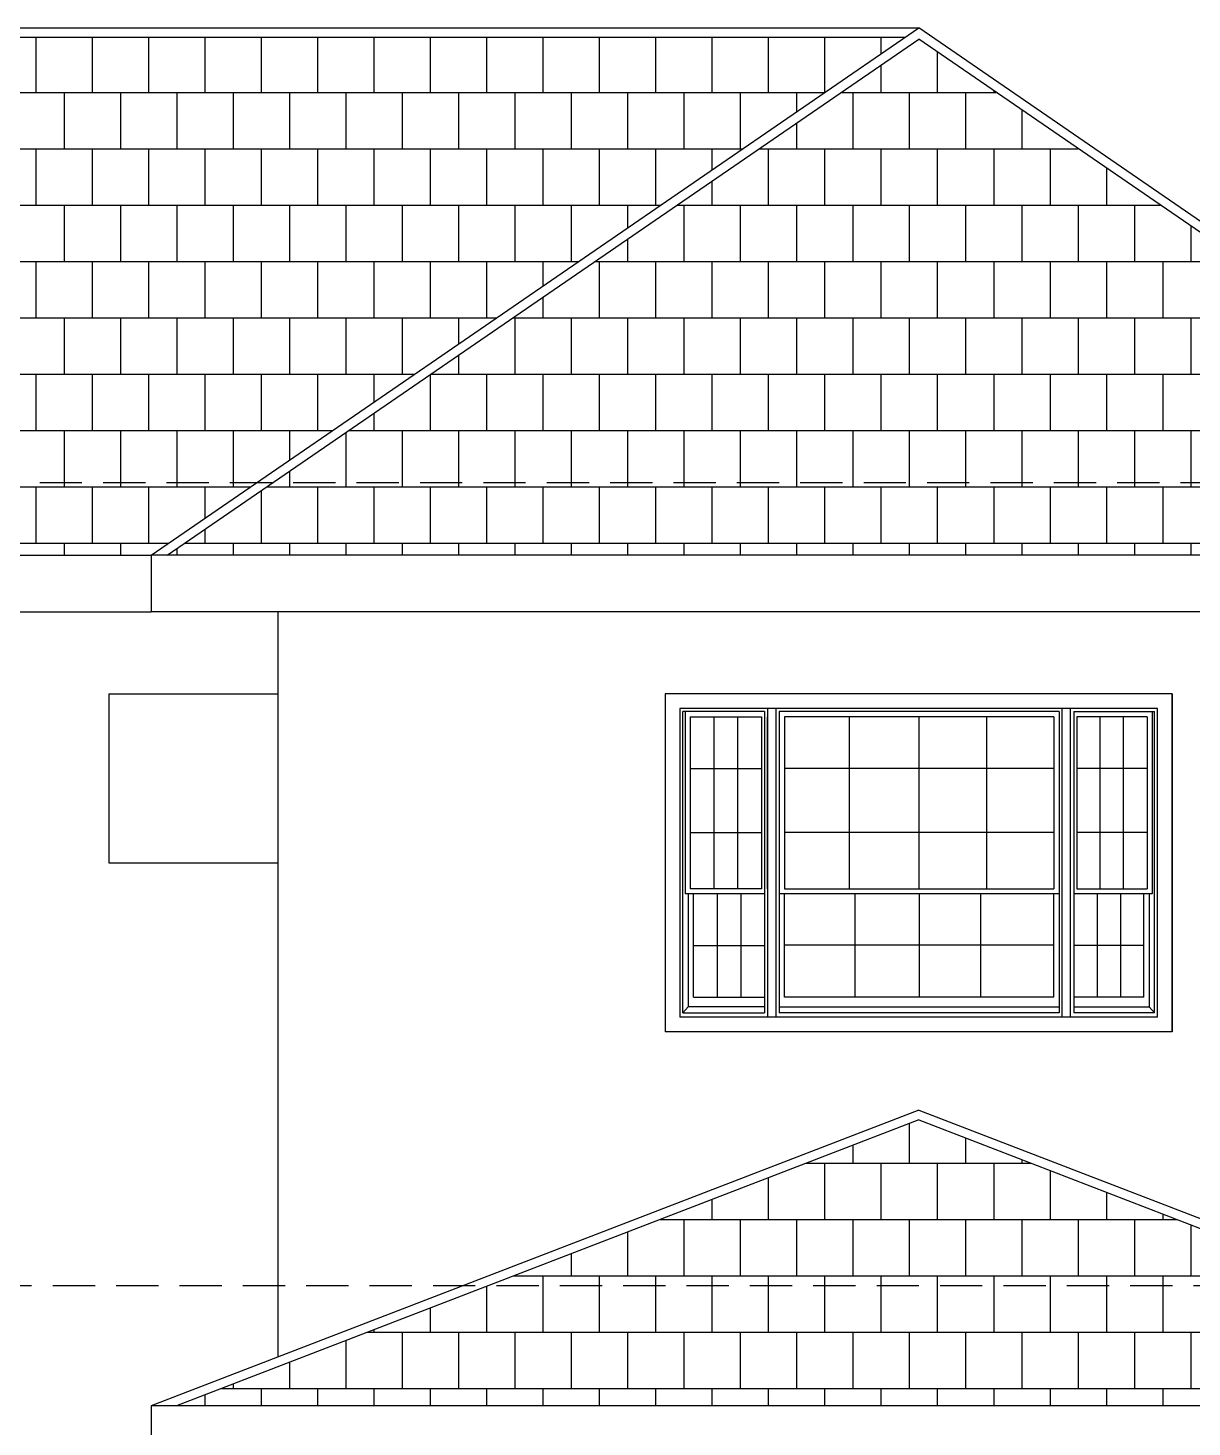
# Model space of a CAD drawing. Header units: inches. Extents: x 8172 to 11619, y -1386 to 1167.
# Drawn here: x 10044.8 to 10210.1, y -1245.5 to -1046.9 of the extents above; entities that cross this region are included whole.
import ezdxf

# ---------------------------------------------------------------- set-up
doc = ezdxf.new("R2010")
doc.units = ezdxf.units.IN
doc.header["$LTSCALE"] = 48
doc.header["$MEASUREMENT"] = 0
doc.linetypes.add('0', pattern=[0])
doc.linetypes.add('HIDDEN2', pattern=[0.1875, 0.125, -0.0625])
doc.layers.add('A-Glaz', color=92, linetype='Continuous')
doc.layers.add('A-Wall', color=40, linetype='Continuous')
pattern_1 = [(0, (-4338.048, -2400.059), (0, 8), []), (90, (-4338.0483, -2400.0588), (-4, 8), [8, -8])]

msp = doc.modelspace()

# ---------------------------------------------------------------- hatches: boundary and pattern name
h = msp.add_hatch()
h.set_pattern_fill('AR-B88', color=8, style=0)
h.set_pattern_definition(pattern_1)
h.paths.add_polyline_path([(10171.26, -1048.49), (10064.55, -1121.77), (10277.96, -1121.77)])
h.paths.add_polyline_path([(10169.36, -1048.21), (9925.15, -1048.21), (10032.26, -1121.77), (10062.26, -1121.77)])
h.paths.add_polyline_path([(9923.26, -1048.49), (9816.55, -1121.77), (10029.96, -1121.77)])
h = msp.add_hatch()
h.set_pattern_fill('AR-B88', color=8, style=0)
h.set_pattern_definition(pattern_1)
h.paths.add_polyline_path([(10171.26, -1201.9), (10065.87, -1242.51), (10276.64, -1242.51)])

# ---------------------------------------------------------------- linework, layer by layer
at = {"color": 5}
for p, q in [((9923.26, -1046.91), (10171.26, -1046.91)), ((9925.15, -1048.21), (10169.36, -1048.21)), ((10062.26, -1121.77), (10171.26, -1046.91)), ((10064.55, -1121.77), (10171.26, -1048.49)), ((10280.26, -1121.77), (10171.26, -1046.91)), ((10277.96, -1121.77), (10171.26, -1048.49)), ((10032.26, -1121.77), (10062.26, -1121.77)), ((10062.26, -1121.77), (10062.26, -1129.77)), ((10280.26, -1121.77), (10062.26, -1121.77)), ((10032.26, -1129.77), (10062.26, -1129.77)), ((10280.26, -1129.77), (10062.26, -1129.77)), ((10171.26, -1200.51), (10062.26, -1242.51)), ((10171.26, -1200.51), (10280.26, -1242.51)), ((10171.26, -1201.9), (10065.87, -1242.51)), ((10171.26, -1201.9), (10276.64, -1242.51)), ((10280.26, -1242.51), (10062.26, -1242.51)), ((10062.26, -1242.51), (10062.26, -1248.51))]:
    msp.add_line(p, q, dxfattribs=at)
at = {"color": 8, "linetype": 'HIDDEN2'}
for p, q in [((9722.45, -1111.41), (10318.73, -1111.41)), ((9733.3, -1225.41), (10318.73, -1225.41))]:
    msp.add_line(p, q, dxfattribs=at)
msp.add_line((10207.26, -1141.41), (10207.26, -1189.41))
at = {"layer": 'A-Glaz', "linetype": '0'}
for p, q in [((10056.26, -1141.41), (10056.26, -1165.41)), ((10056.26, -1141.41), (10080.26, -1141.41)), ((10135.26, -1141.41), (10135.26, -1189.41)), ((10207.26, -1141.41), (10135.26, -1141.41)), ((10207.26, -1189.41), (10207.26, -1141.41)), ((10137.34, -1143.49), (10137.34, -1187.32)), ((10205.17, -1143.49), (10137.34, -1143.49)), ((10149.84, -1187.32), (10149.84, -1143.49)), ((10151.03, -1187.32), (10151.03, -1143.49)), ((10191.64, -1187.32), (10191.64, -1143.49)), ((10192.83, -1187.32), (10192.83, -1143.49)), ((10205.17, -1187.32), (10205.17, -1143.49)), ((10137.79, -1186.73), (10137.79, -1143.94)), ((10149.39, -1143.94), (10137.79, -1143.94)), ((10138.08, -1143.94), (10138.08, -1169.84)), ((10138.83, -1144.68), (10138.83, -1169.1)), ((10138.83, -1144.68), (10148.94, -1144.68)), ((10142.2, -1169.1), (10142.2, -1144.68)), ((10145.57, -1169.1), (10145.57, -1144.68)), ((10148.94, -1144.68), (10148.94, -1169.1)), ((10149.39, -1143.94), (10149.39, -1186.73)), ((10149.78, -1169.1), (10149.78, -1144.68)), ((10151.47, -1143.94), (10151.47, -1186.73)), ((10191.19, -1143.94), (10151.47, -1143.94)), ((10152.22, -1144.68), (10152.22, -1169.1)), ((10190.45, -1144.68), (10152.22, -1144.68)), ((10161.43, -1169.1), (10161.43, -1144.68)), ((10171.33, -1169.1), (10171.33, -1144.68)), ((10180.93, -1169.1), (10180.93, -1144.68)), ((10190.45, -1144.68), (10190.45, -1169.1)), ((10191.19, -1143.94), (10191.19, -1186.73)), ((10193.27, -1143.94), (10193.27, -1186.73)), ((10193.27, -1143.94), (10204.73, -1143.94)), ((10193.72, -1144.68), (10193.72, -1169.1)), ((10203.69, -1144.68), (10193.72, -1144.68)), ((10197.04, -1169.1), (10197.04, -1144.68)), ((10200.36, -1169.1), (10200.36, -1144.68)), ((10203.69, -1144.68), (10203.69, -1169.1)), ((10204.43, -1143.94), (10204.43, -1169.84)), ((10204.73, -1186.73), (10204.73, -1143.94)), ((10138.83, -1152.01), (10148.94, -1152.01)), ((10190.45, -1152.01), (10152.22, -1152.01)), ((10203.69, -1152.01), (10193.72, -1152.01)), ((10138.83, -1161.11), (10148.94, -1161.11)), ((10190.45, -1161.11), (10152.22, -1161.11)), ((10203.69, -1161.11), (10193.72, -1161.11)), ((10056.26, -1165.41), (10080.26, -1165.41)), ((10148.94, -1169.1), (10138.83, -1169.1)), ((10152.22, -1169.1), (10190.45, -1169.1)), ((10193.72, -1169.1), (10203.69, -1169.1)), ((10149.39, -1169.84), (10138.08, -1169.84)), ((10138.53, -1169.84), (10138.53, -1185.84)), ((10139.27, -1184.5), (10139.27, -1169.84)), ((10142.65, -1169.84), (10142.65, -1184.5)), ((10146.02, -1169.84), (10146.02, -1184.5)), ((10149.78, -1169.84), (10149.78, -1184.5)), ((10191.19, -1169.84), (10151.47, -1169.84)), ((10152.22, -1184.5), (10152.22, -1169.84)), ((10162.2, -1169.84), (10162.2, -1184.5)), ((10171.33, -1169.84), (10171.33, -1184.5)), ((10180.03, -1169.84), (10180.03, -1184.5)), ((10190.45, -1184.5), (10190.45, -1169.84)), ((10204.43, -1169.84), (10193.27, -1169.84)), ((10196.59, -1169.84), (10196.59, -1184.5)), ((10199.92, -1169.84), (10199.92, -1184.5)), ((10203.24, -1184.5), (10203.24, -1169.84)), ((10203.98, -1169.84), (10203.98, -1185.84)), ((10139.27, -1177.17), (10149.39, -1177.17)), ((10190.45, -1177.1), (10152.22, -1177.1)), ((10203.24, -1177.17), (10193.27, -1177.17)), ((10139.27, -1184.5), (10149.39, -1184.5)), ((10190.45, -1184.5), (10152.22, -1184.5)), ((10203.24, -1184.5), (10193.27, -1184.5)), ((10205.17, -1187.32), (10137.34, -1187.32)), ((10137.79, -1186.73), (10138.53, -1185.84)), ((10137.79, -1186.73), (10149.39, -1186.73)), ((10149.39, -1185.84), (10138.53, -1185.84)), ((10151.47, -1185.84), (10191.19, -1185.84)), ((10191.19, -1186.73), (10151.47, -1186.73)), ((10193.27, -1185.84), (10203.98, -1185.84)), ((10204.73, -1186.73), (10193.27, -1186.73)), ((10204.73, -1186.73), (10203.98, -1185.84)), ((10207.26, -1189.41), (10135.26, -1189.41))]:
    msp.add_line(p, q, dxfattribs=at)
at = {"layer": 'A-Wall'}
msp.add_line((10080.26, -1129.77), (10080.26, -1235.57), dxfattribs=at)

doc.saveas('drawing.dxf')
